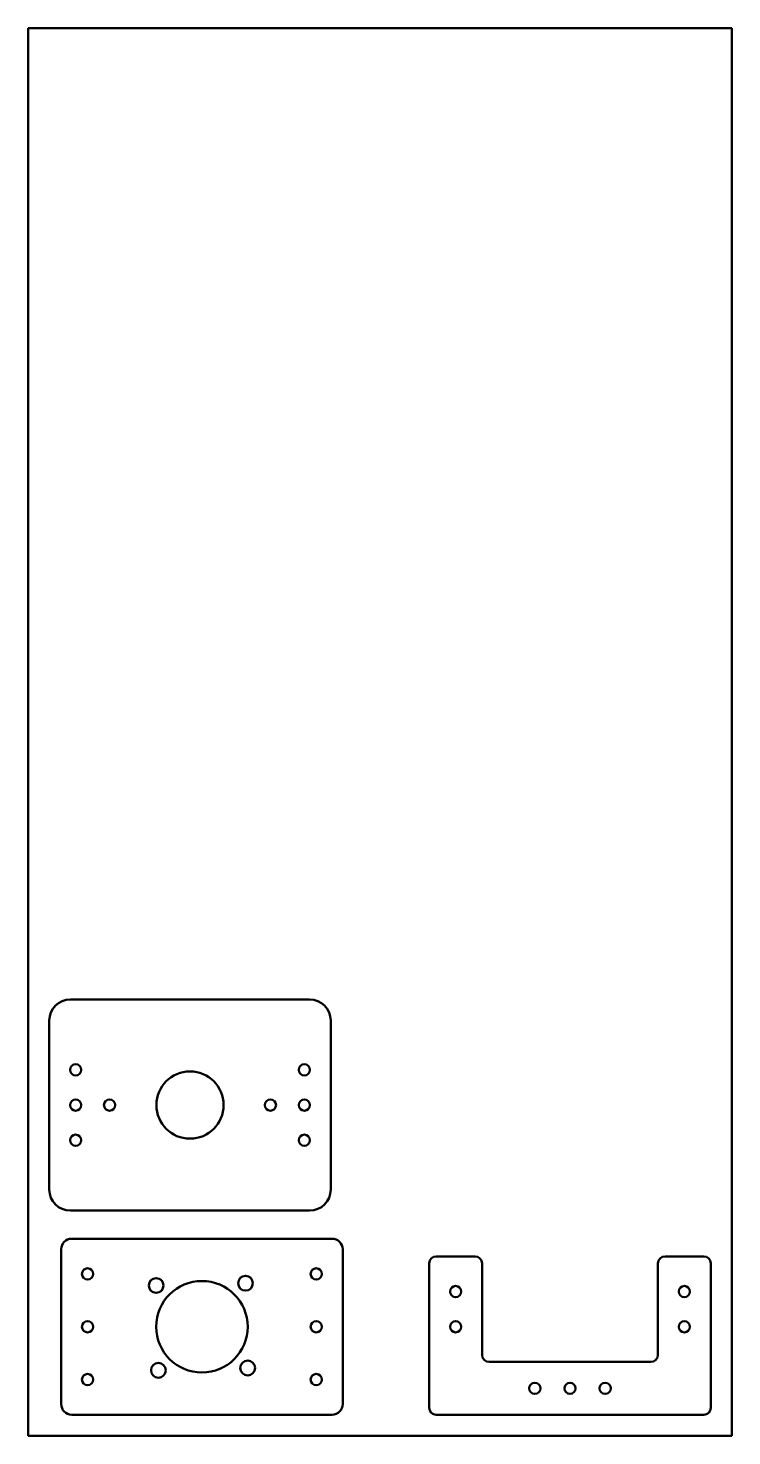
# Model space of a CAD drawing. Header units: millimetres. Extents: x 197 to 397, y 10 to 410.
import ezdxf

# ---------------------------------------------------------------- set-up
doc = ezdxf.new("R2010")
doc.units = ezdxf.units.MM
doc.layers.add('Visible (ISO)', color=7, linetype='Continuous', lineweight=50)

msp = doc.modelspace()

# ---------------------------------------------------------------- linework, layer by layer
at = {"layer": 'Visible (ISO)'}
for p, q in [((197, 410), (197, 10)), ((397, 410), (197, 410)), ((397, 10), (397, 410)), ((209, 134), (277, 134)), ((203, 80), (203, 128)), ((283, 128), (283, 80)), ((277, 74), (209, 74)), ((209.39, 66), (283.39, 66)), ((206.39, 19), (206.39, 63)), ((286.39, 63), (286.39, 19)), ((313, 61), (324, 61)), ((378, 61), (389, 61)), ((311, 18), (311, 59)), ((326, 33), (326, 59)), ((376, 59), (376, 33)), ((391, 59), (391, 18)), ((374, 31), (328, 31)), ((389, 16), (313, 16)), ((283.39, 16), (209.39, 16)), ((197, 10), (397, 10))]:
    msp.add_line(p, q, dxfattribs=at)
for centre, radius in [((210.5, 114), 1.6), ((243, 104), 9.55), ((275.5, 114), 1.6), ((210.5, 104), 1.6), ((220.15, 104), 1.6), ((265.85, 104), 1.6), ((275.5, 104), 1.6), ((210.5, 94), 1.6), ((275.5, 94), 1.6), ((213.89, 56), 1.6), ((278.89, 56), 1.6), ((233.39, 52.72), 2.1), ((246.39, 41), 13), ((258.77, 53.37), 2.1), ((318.5, 51), 1.6), ((383.5, 51), 1.6), ((213.89, 41), 1.6), ((278.89, 41), 1.6), ((318.5, 41), 1.6), ((383.5, 41), 1.6), ((234.02, 28.63), 2.1), ((259.39, 29.28), 2.1), ((213.89, 26), 1.6), ((278.89, 26), 1.6), ((341, 23.5), 1.6), ((351, 23.5), 1.6), ((361, 23.5), 1.6)]:
    msp.add_circle(centre, radius, dxfattribs=at)
for centre, radius, start, end in [((209, 128), 6, 90, 180), ((277, 128), 6, 0, 90), ((209, 80), 6, 180, 270), ((277, 80), 6, 270, 0), ((209.39, 63), 3, 90, 180), ((283.39, 63), 3, 0, 90), ((313, 59), 2, 90, 180), ((324, 59), 2, 0, 90), ((378, 59), 2, 90, 180), ((389, 59), 2, 0, 90), ((328, 33), 2, 180, 270), ((374, 33), 2, 270, 0), ((209.39, 19), 3, 180, 270), ((283.39, 19), 3, 270, 0), ((313, 18), 2, 180, 270), ((389, 18), 2, 270, 0)]:
    msp.add_arc(centre, radius, start, end, dxfattribs=at)

doc.saveas('drawing.dxf')
